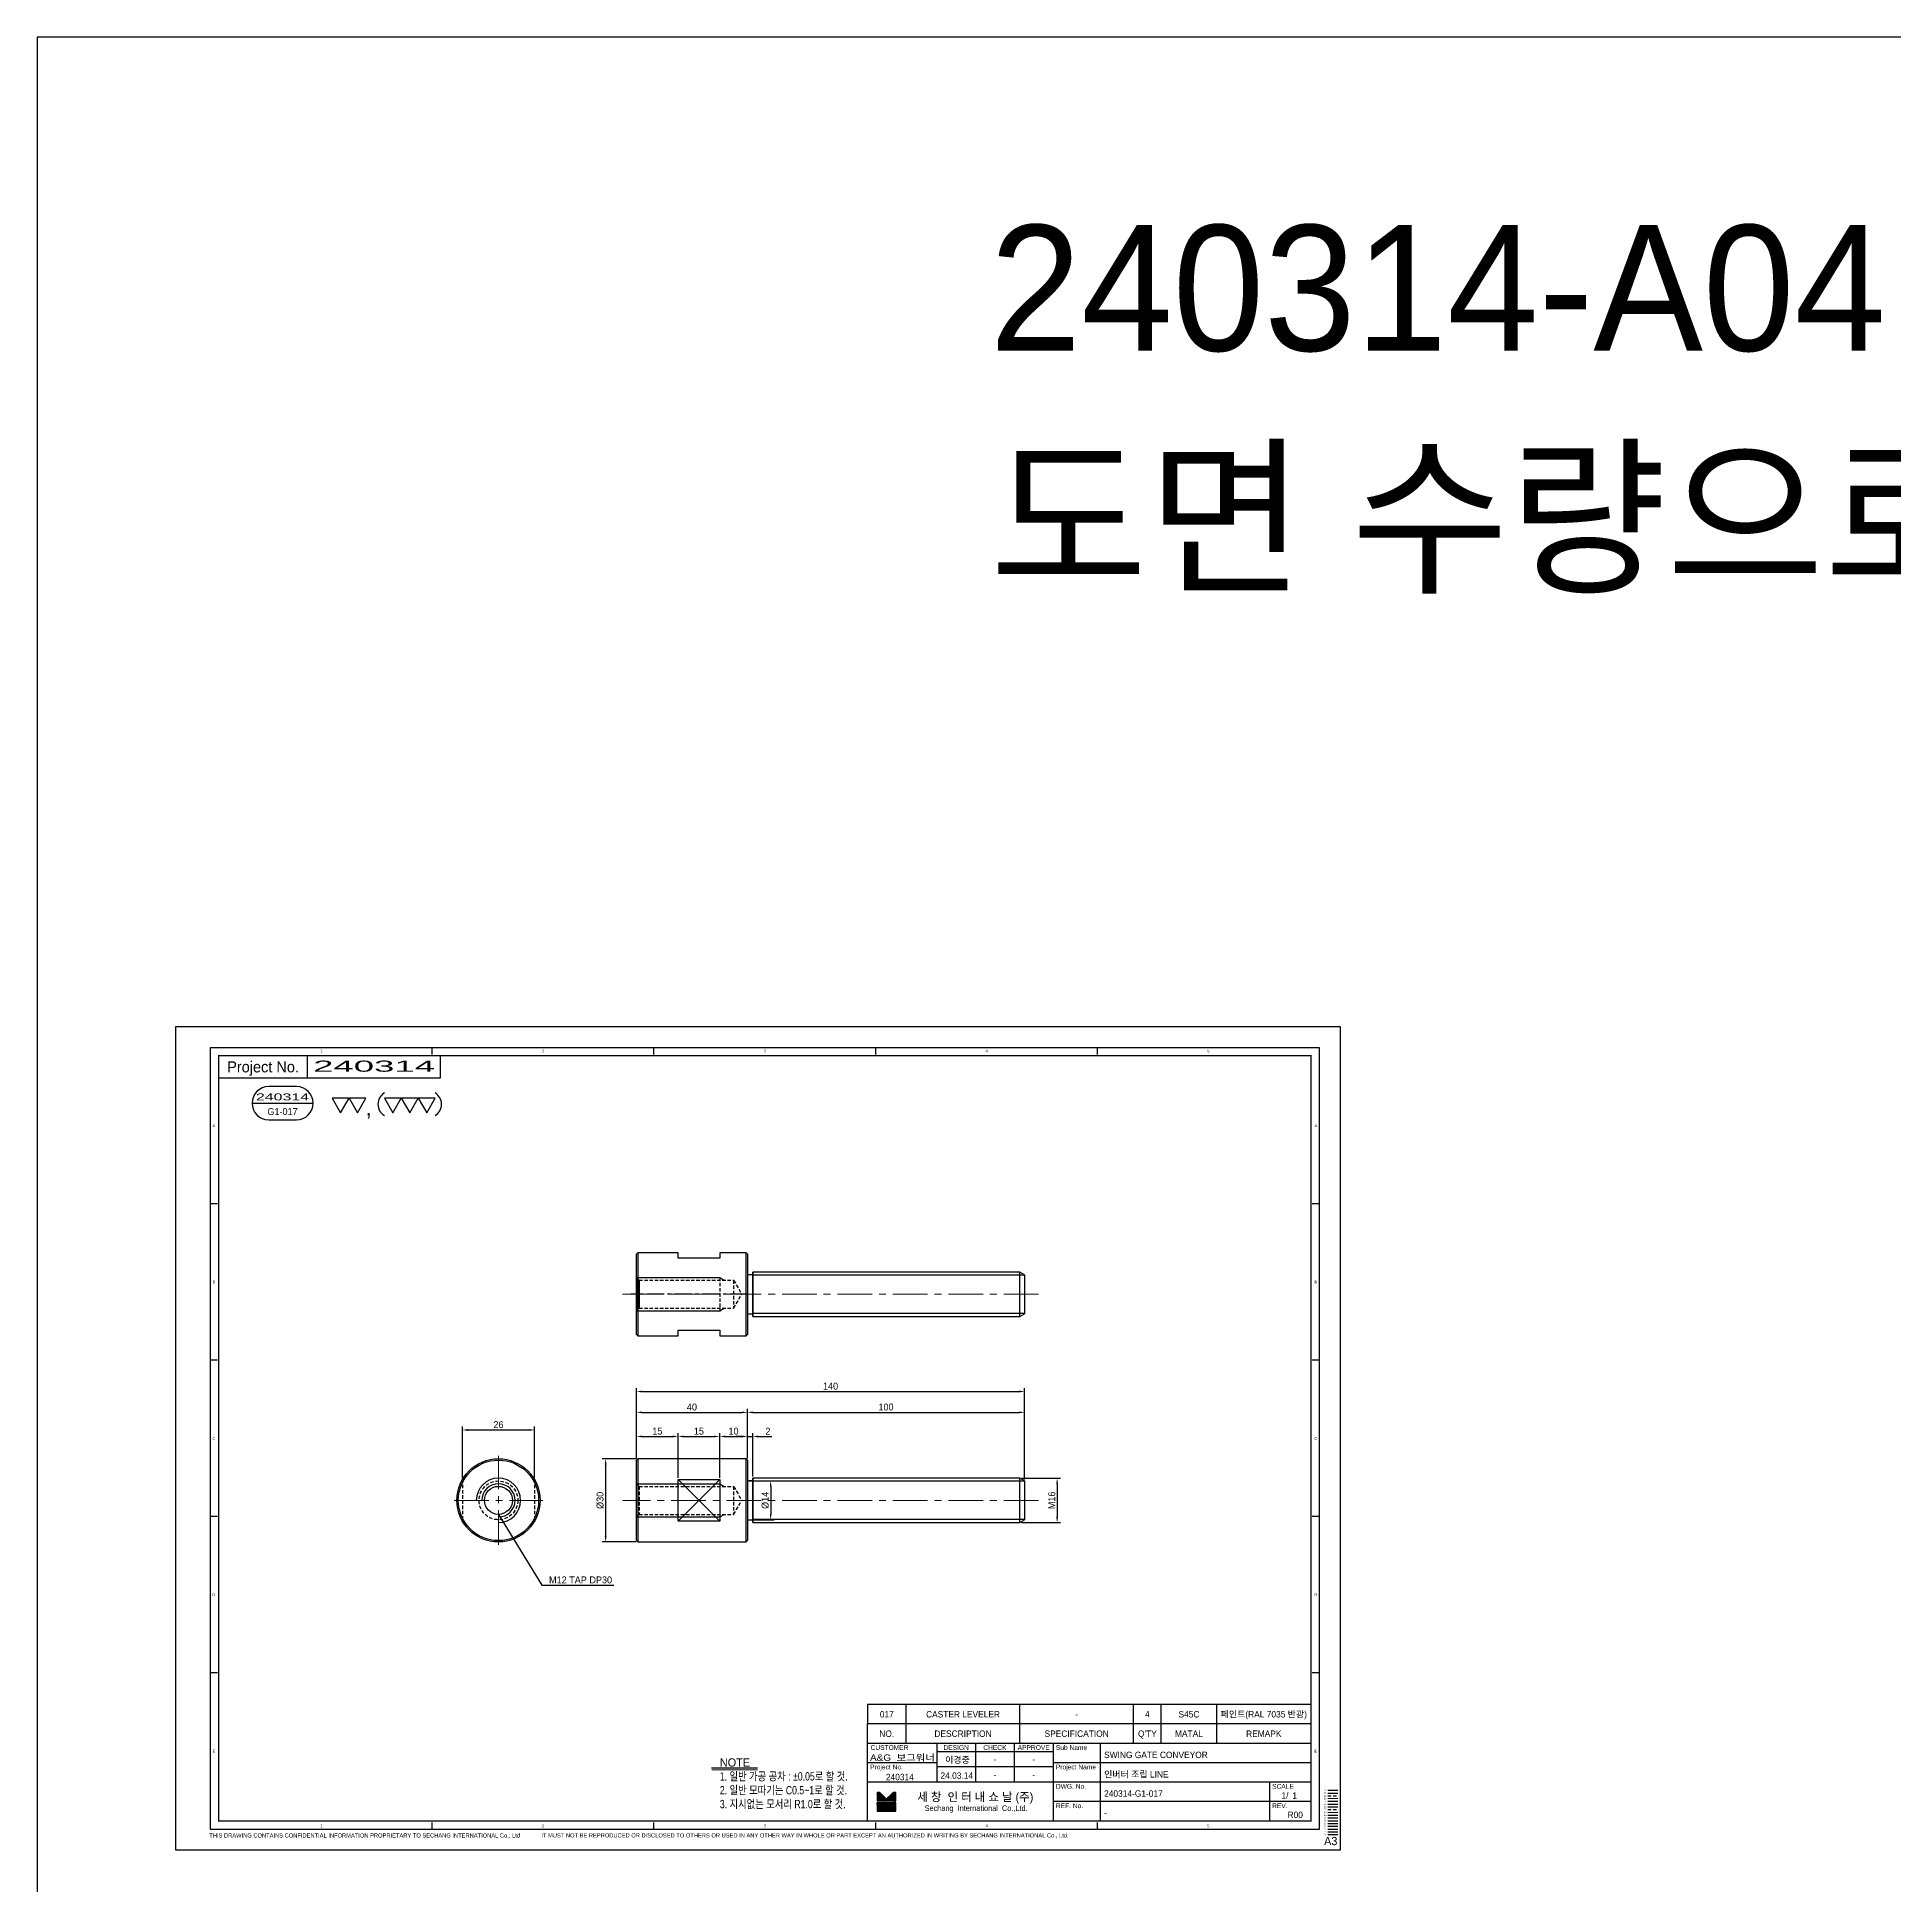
# Model space of a CAD drawing. Header units: inches. Extents: x 0 to 77285, y -118 to 40065.
# Drawn here: x 71242 to 71912, y 16062 to 16728 of the extents above; entities that cross this region are included whole.
import ezdxf
from ezdxf.enums import TextEntityAlignment as Align

# ---------------------------------------------------------------- set-up
doc = ezdxf.new("R2010")
doc.units = ezdxf.units.IN
doc.header["$LTSCALE"] = 5
doc.header["$MEASUREMENT"] = 0
for name, pattern in [('CENTER', [2, 1.25, -0.25, 0.25, -0.25]), ('CENTERX2', [4, 2.5, -0.5, 0.5, -0.5]), ('HIDDEN', [0.375, 0.25, -0.125]), ('PHANTOM', [2.5, 1.25, -0.25, 0.25, -0.25, 0.25, -0.25])]:
    doc.linetypes.add(name, pattern=pattern)
for name, color, linetype in [('11', 1, 'CENTER'), ('22', 2, 'HIDDEN'), ('44', 4, 'Continuous'), ('55', 5, 'Continuous'), ('66', 6, 'PHANTOM'), ('77', 40, 'HIDDEN'), ('99', 181, 'Continuous'), ('A', 8, 'Continuous'), ('B', 123, 'Continuous'), ('CENTER', 1, 'CENTER'), ('D', 3, 'Continuous'), ('G', 231, 'Continuous'), ('T', 3, 'Continuous'), ('VV', 1, 'Continuous'), ('Y', 60, 'Continuous')]:
    doc.layers.add(name, color=color, linetype=linetype)
doc.layers.add('33', color=3, linetype='PHANTOM', lineweight=9)
doc.layers.add('88', color=35, linetype='Continuous', lineweight=5)
doc.styles.add('SCI', font='')
doc.styles.get('SCI').set_extended_font_data('Gulim')
doc.dimstyles.new('SCH', dxfattribs={"dimtxt": 2.5, "dimasz": 2, "dimexe": 1.25, "dimexo": 0.625, "dimtad": 1, "dimdec": 8, "dimtxsty": 'SCI', "dimcen": 2.5, "dimclrd": 4, "dimclre": 4, "dimclrt": 7, "dimadec": 8, "dimazin": 2, "dimtfac": 1, "dimtdec": 8, "dimtmove": 0, "dimatfit": 3, "dimfxl": 1, "dimarcsym": 0})

# ---------------------------------------------------------------- blocks, each defined once
blk = doc.blocks.new('J2')
for p, q in [((0, 2.25), (-2.6, 2.25)), ((-2.6, 2.25), (-1.3, 0)), ((-1.3, 0), (0, 2.25)), ((2.6, 2.25), (0, 2.25)), ((0, 2.25), (1.3, 0)), ((1.3, 0), (2.6, 2.25))]:
    blk.add_line(p, q)
blk = doc.blocks.new('J3')
for p, q in [((-3.9, 2.25), (-2.6, 0)), ((-1.3, 2.25), (-3.9, 2.25)), ((-2.6, 0), (-1.3, 2.25)), ((-1.3, 2.25), (0, 0)), ((1.3, 2.25), (-1.3, 2.25)), ((0, 0), (1.3, 2.25)), ((1.3, 2.25), (2.6, 0)), ((3.9, 2.25), (1.3, 2.25)), ((2.6, 0), (3.9, 2.25))]:
    blk.add_line(p, q)
blk = doc.blocks.new('A$C645fd8c3')
at = {"linetype": 'Continuous'}
h = blk.add_hatch(dxfattribs=at)
h.set_pattern_fill('ANSI31', color=5, scale=0.563055, style=0)
h.set_pattern_definition([(45, (-482.600826, -378.99261), (-0.04976753, 0.04976753), [])])
h.paths.add_polyline_path([(259.73, -279.27), (259.73, -276.17), (258.74, -276.17), (256.35, -278.56), (253.96, -276.17), (252.97, -276.17), (252.97, -279.27)])
h.paths.add_polyline_path([(252.97, -279.83), (252.97, -282.93), (259.73, -282.93), (259.73, -279.83)])
at = {"color": 2}
for p, q in [((12.5, -289.5), (12.5, -7.5)), ((12.5, -7.5), (412.5, -7.5)), ((92.5, -10), (92.5, -7.5)), ((172.5, -10), (172.5, -7.5)), ((252.5, -10), (252.5, -7.5)), ((332.5, -10), (332.5, -7.5)), ((412.5, -7.5), (412.5, -289.5)), ((15, -63.9), (12.5, -63.9)), ((412.5, -63.9), (410, -63.9)), ((15, -120.3), (12.5, -120.3)), ((412.5, -120.3), (410, -120.3)), ((15, -176.7), (12.5, -176.7)), ((412.5, -176.7), (410, -176.7)), ((15, -233.1), (12.5, -233.1)), ((412.5, -233.1), (410, -233.1)), ((92.5, -289.5), (92.5, -287)), ((172.5, -289.5), (172.5, -287)), ((252.5, -289.5), (252.5, -287)), ((332.5, -289.5), (332.5, -287)), ((412.5, -289.5), (12.5, -289.5))]:
    blk.add_line(p, q, dxfattribs=at)
at = {"color": 40}
for p, q in [((47.5, -18.5), (47.5, -10.5)), ((95.5, -18.5), (95.5, -10.5))]:
    blk.add_line(p, q, dxfattribs=at)
at = {"color": 7, "linetype": 'Continuous'}
blk.add_line((27.52, -27.62), (49.52, -27.62), dxfattribs=at)
for p, q in [((409.5, -244.5), (249.5, -244.5)), ((249.5, -244.5), (249.5, -251.5)), ((249.5, -286.5), (249.5, -251.5)), ((409.5, -251.5), (249.5, -251.5)), ((409.5, -258.5), (249.5, -258.5)), ((316.5, -258.5), (316.5, -286.5)), ((316.5, -261.5), (274.5, -261.5)), ((316.5, -267), (274.5, -267)), ((415.59, -275.4), (419.2, -275.4))]:
    blk.add_line(p, q)
at = {"color": 3}
for p, q in [((263.5, -251.5), (263.5, -244.5)), ((304.5, -251.5), (304.5, -244.5)), ((345.5, -251.5), (345.5, -244.5)), ((355.5, -251.5), (355.5, -244.5)), ((375.5, -251.5), (375.5, -244.5)), ((263.5, -258.5), (263.5, -251.5)), ((304.5, -258.5), (304.5, -251.5)), ((345.5, -258.5), (345.5, -251.5)), ((355.5, -258.5), (355.5, -251.5)), ((375.5, -258.5), (375.5, -251.5)), ((274.5, -258.5), (274.5, -272.5)), ((288.5, -258.5), (288.5, -272.5)), ((302.5, -258.5), (302.5, -272.5)), ((333.5, -258.5), (333.5, -286.5)), ((274.5, -265.5), (249.5, -265.5)), ((409.58, -265.5), (316.5, -265.5)), ((409.5, -272.5), (249.5, -272.5)), ((409.58, -279.5), (316.5, -279.5))]:
    blk.add_line(p, q, dxfattribs=at)
at = {"color": 5, "linetype": 'Continuous'}
for p, q in [((252.97, -276.17), (252.97, -279.27)), ((253.96, -276.17), (252.97, -276.17)), ((259.73, -279.27), (252.97, -279.27)), ((252.97, -279.83), (252.97, -282.93)), ((259.73, -279.83), (252.97, -279.83)), ((253.96, -276.17), (256.35, -278.56)), ((258.74, -276.17), (256.35, -278.56)), ((259.73, -276.17), (258.74, -276.17)), ((259.73, -279.27), (259.73, -276.17)), ((259.73, -282.93), (259.73, -279.83)), ((252.97, -282.93), (259.73, -282.93))]:
    blk.add_line(p, q, dxfattribs=at)
at = {"color": 40, "const_width": 0.5}
blk.add_lwpolyline([(15.5, -286.5), (15.5, -10.5), (409.5, -10.5), (409.5, -286.5)], close=True, dxfattribs=at)
at = {"color": 40}
blk.add_lwpolyline([(15.5, -18.5), (95.5, -18.5)], dxfattribs=at)
blk.add_lwpolyline([(33.52, -21.62, 1), (33.52, -33.62), (43.52, -33.62, 1), (43.52, -21.62)], format="xyb", close=True)
at = {"const_width": 0.257}
blk.add_lwpolyline([(193.31, -268.04), (209.91, -268.04)], dxfattribs=at)
at = {"color": 3}
blk.add_lwpolyline([(193.31, -267.35), (209.91, -267.35)], dxfattribs=at)
for centre, start, end in [((77.61, -27.99), 120, 240), ((91.22, -27.99), 300, 60)]:
    blk.add_arc(centre, 4.69, start, end)
at = {"layer": '11'}
blk.add_line((415.59, -276.4), (419.2, -276.4), dxfattribs=at)
at = {"layer": '22'}
blk.add_line((415.59, -277.4), (419.2, -277.4), dxfattribs=at)
at = {"layer": '33'}
blk.add_line((415.59, -278.4), (419.2, -278.4), dxfattribs=at)
at = {"layer": '44'}
blk.add_line((415.59, -279.4), (419.2, -279.4), dxfattribs=at)
at = {"layer": '55'}
blk.add_line((415.59, -280.4), (419.2, -280.4), dxfattribs=at)
at = {"layer": '66'}
blk.add_line((415.59, -281.4), (419.2, -281.4), dxfattribs=at)
at = {"layer": '77'}
blk.add_line((415.59, -282.4), (419.2, -282.4), dxfattribs=at)
at = {"layer": '88'}
blk.add_line((415.59, -283.4), (419.2, -283.4), dxfattribs=at)
at = {"layer": '99'}
blk.add_line((415.59, -284.4), (419.2, -284.4), dxfattribs=at)
at = {"layer": 'A'}
blk.add_line((415.59, -285.4), (419.2, -285.4), dxfattribs=at)
at = {"layer": 'B'}
blk.add_line((415.59, -286.4), (419.2, -286.4), dxfattribs=at)
at = {"layer": 'D'}
blk.add_line((415.59, -287.4), (419.2, -287.4), dxfattribs=at)
at = {"layer": 'Defpoints', "color": 1}
blk.add_lwpolyline([(0, -297), (0, 0), (420, 0), (420, -297)], close=True, dxfattribs=at)
at = {"layer": 'G'}
blk.add_line((415.59, -288.4), (419.2, -288.4), dxfattribs=at)
at = {"layer": 'T'}
for p, q in [((394.5, -272.5), (394.5, -286.5)), ((415.59, -289.4), (419.2, -289.4))]:
    blk.add_line(p, q, dxfattribs=at)
at = {"layer": 'VV'}
blk.add_line((415.59, -291.4), (419.2, -291.4), dxfattribs=at)
at = {"layer": 'Y'}
blk.add_line((415.59, -290.4), (419.2, -290.4), dxfattribs=at)
at = {"xscale": 2.34375, "yscale": 2.34375, "zscale": 2.34375}
for name, p in [('J2', (62.5, -31.03)), ('J3', (84.42, -31.03))]:
    blk.add_blockref(name, p, dxfattribs=at)
at = {"style": 'SCI'}
for s, height, p in [('Project No.', 4, (31.5, -14.5)), (',', 5.86, (69.61, -29.14)), ('NO.', 2.308, (256.5, -255)), ('DESCRIPTION', 2.3077, (284, -255)), ('SPECIFICATION', 2.3077, (325, -255)), ("Q'TY", 2.308, (350.5, -255)), ('MATAL', 2.308, (365.5, -255)), ('REMAPK', 2.308, (392.5, -255)), ('DESIGN', 1.731, (281.5, -260)), ('CHECK', 1.731, (295.5, -260)), ('APPROVE', 1.731, (309.5, -260)), ('이경중', 2.308, (282, -264.44)), ('-', 2.31, (295.5, -264.25)), ('-', 2.31, (309.5, -264.25)), ('세 창  인 터 내 쇼 날 (주)', 3.0296, (288.44, -277.82)), ('Sechang  International  Co.,Ltd.', 2.0198, (288.72, -281.87)), ('0', 0.6, (414.6, -275.37))]:
    blk.add_text(s, height=height, dxfattribs=at).set_placement(p, align=Align.MIDDLE_CENTER)
at = {"color": 2, "style": 'SCI'}
for s, p in [('1', (52.5, -8.75)), ('2', (132.5, -8.75)), ('3', (212.5, -8.75)), ('4', (292.5, -8.75)), ('5', (372.5, -8.75)), ('A', (13.75, -35.7)), ('A', (411.25, -35.7)), ('B', (13.75, -92.1)), ('B', (411.25, -92.1)), ('C', (13.75, -148.5)), ('C', (411.25, -148.5)), ('D', (13.75, -204.9)), ('D', (411.25, -204.9)), ('E', (13.75, -261.3)), ('E', (411.25, -261.3)), ('E', (411.25, -261.3)), ('1', (52.5, -288.25)), ('2', (132.5, -288.25)), ('3', (212.5, -288.25)), ('4', (292.5, -288.25)), ('5', (372.5, -288.25))]:
    blk.add_text(s, height=1, dxfattribs=at).set_placement(p, align=Align.MIDDLE_CENTER)
at = {"style": 'SCI'}
for s, height, p in [('CUSTOMER', 1.731, (250.65, -260)), ('Sub Name', 1.731, (317.5, -260)), ('Project No.', 1.7308, (250.5, -267)), ('Project Name', 1.7308, (317.5, -267)), ('DWG. No.', 1.731, (317.5, -274)), ('SCALE', 1.731, (395.5, -274)), ('REF. No.', 1.731, (317.5, -281)), ('REV.', 1.731, (395.5, -281))]:
    blk.add_text(s, height=height, dxfattribs=at).set_placement(p, align=Align.MIDDLE_LEFT)
at = {"color": 40, "style": 'SCI'}
for s, height, p in [('-', 2.31, (295.5, -269.75)), ('-', 2.31, (309.5, -269.75)), ('1/', 2.308, (400.15, -277.29))]:
    blk.add_text(s, height=height, dxfattribs=at).set_placement(p, align=Align.MIDDLE_CENTER)
at = {"color": 3, "linetype": 'Continuous', "style": 'SCI'}
for s, p in [('THIS DRAWING CONTAINS CONFIDENTIAL INFORMATION PROPRIETARY TO SECHANG INTERNATIONAL Co., Ltd  ', (12.11, -292.46)), ('IT MUST NOT BE REPRODUCED OR DISCLOSED TO OTHERS OR USED IN ANY OTHER WAY IN WHOLE OR PART EXCEPT AN AUTHORIZED IN WRITING BY SECHANG INTERNATIONAL Co., Ltd.', (131.88, -292.43))]:
    blk.add_text(s, height=1.5, dxfattribs=at).set_placement(p)
at = {"color": 2, "style": 'SCI'}
blk.add_text('A3', height=3, dxfattribs=at).set_placement((419.05, -296.11), align=Align.BOTTOM_RIGHT)
at = {"color": 40, "insert": (196.28, -263.89), "char_height": 3, "attachment_point": 1, "style": 'SCI'}
blk.add_mtext_dynamic_manual_height_columns('NOTE{\\W0.8;\\P1. 일반 가공 공차 : %%P0.05로 할 것.\\P2. 일반 모따기는 C0.5~1로 할 것.\\P3. 지시없는 모서리 R1.0로 할 것.}', width=205.982, gutter_width=1.29, heights=[0], dxfattribs=at)
at = {"layer": '11', "style": 'SCI'}
blk.add_text('11', height=0.6, dxfattribs=at).set_placement((414.6, -276.37), align=Align.MIDDLE_CENTER)
at = {"layer": '22', "style": 'SCI'}
blk.add_text('22', height=0.6, dxfattribs=at).set_placement((414.6, -277.37), align=Align.MIDDLE_CENTER)
at = {"layer": '33', "style": 'SCI'}
blk.add_text('33', height=0.6, dxfattribs=at).set_placement((414.6, -278.37), align=Align.MIDDLE_CENTER)
at = {"layer": '44', "style": 'SCI'}
blk.add_text('44', height=0.6, dxfattribs=at).set_placement((414.6, -279.37), align=Align.MIDDLE_CENTER)
at = {"layer": '55', "style": 'SCI'}
blk.add_text('55', height=0.6, dxfattribs=at).set_placement((414.6, -280.37), align=Align.MIDDLE_CENTER)
at = {"layer": '66', "style": 'SCI'}
blk.add_text('66', height=0.6, dxfattribs=at).set_placement((414.6, -281.37), align=Align.MIDDLE_CENTER)
at = {"layer": '77', "style": 'SCI'}
blk.add_text('77', height=0.6, dxfattribs=at).set_placement((414.6, -282.37), align=Align.MIDDLE_CENTER)
at = {"layer": '88', "style": 'SCI'}
blk.add_text('88', height=0.6, dxfattribs=at).set_placement((414.6, -283.37), align=Align.MIDDLE_CENTER)
at = {"layer": '99', "style": 'SCI'}
blk.add_text('99', height=0.6, dxfattribs=at).set_placement((414.6, -284.37), align=Align.MIDDLE_CENTER)
at = {"layer": 'A', "style": 'SCI'}
blk.add_text('A', height=0.6, dxfattribs=at).set_placement((414.6, -285.37), align=Align.MIDDLE_CENTER)
at = {"layer": 'B', "style": 'SCI'}
blk.add_text('B', height=0.6, dxfattribs=at).set_placement((414.6, -286.37), align=Align.MIDDLE_CENTER)
at = {"layer": 'D', "style": 'SCI'}
blk.add_text('D', height=0.6, dxfattribs=at).set_placement((414.6, -287.37), align=Align.MIDDLE_CENTER)
at = {"layer": 'G', "style": 'SCI'}
blk.add_text('G', height=0.6, dxfattribs=at).set_placement((414.6, -288.37), align=Align.MIDDLE_CENTER)
at = {"layer": 'T', "style": 'SCI'}
blk.add_text('T', height=0.6, dxfattribs=at).set_placement((414.6, -289.37), align=Align.MIDDLE_CENTER)
at = {"layer": 'VV', "style": 'SCI'}
blk.add_text('V', height=0.6, dxfattribs=at).set_placement((414.6, -291.37), align=Align.MIDDLE_CENTER)
at = {"layer": 'Y', "style": 'SCI'}
blk.add_text('Y', height=0.6, dxfattribs=at).set_placement((414.6, -290.37), align=Align.MIDDLE_CENTER)
blk = doc.blocks.new('*D1683')
at = {"color": 4, "lineweight": -2, "transparency": 16777216}
for p, q in [((71395.65, 16208.71), (71395.65, 16227.23)), ((71397.65, 16225.98), (71419.65, 16225.98)), ((71421.65, 16208.71), (71421.65, 16227.23))]:
    blk.add_line(p, q, dxfattribs=at)
at = {"color": 4, "transparency": 16777216}
for points in [[(71397.65, 16226.31), (71397.65, 16225.64), (71395.65, 16225.98)], [(71419.65, 16226.31), (71419.65, 16225.64), (71421.65, 16225.98)]]:
    blk.add_solid(points, dxfattribs=at)
at = {"layer": 'Defpoints', "color": 0, "transparency": 16777216}
for p in [(71421.65, 16225.98), (71395.65, 16208.08), (71421.65, 16208.08)]:
    blk.add_point(p, dxfattribs=at)
at = {"color": 7, "transparency": 16777216, "insert": (71408.65, 16227.88), "char_height": 2.5, "attachment_point": 5, "style": 'SCI'}
blk.add_mtext('26', dxfattribs=at)
blk = doc.blocks.new('*D1684')
at = {"color": 4, "lineweight": -2, "transparency": 16777216}
for p, q in [((71458.46, 16215.73), (71458.46, 16224.89)), ((71473.46, 16208.71), (71473.46, 16224.89)), ((71460.46, 16223.64), (71471.46, 16223.64))]:
    blk.add_line(p, q, dxfattribs=at)
at = {"color": 4, "transparency": 16777216}
for points in [[(71460.46, 16223.97), (71460.46, 16223.31), (71458.46, 16223.64)], [(71471.46, 16223.97), (71471.46, 16223.31), (71473.46, 16223.64)]]:
    blk.add_solid(points, dxfattribs=at)
at = {"layer": 'Defpoints', "color": 0, "transparency": 16777216}
for p in [(71473.46, 16223.64), (71458.46, 16215.1), (71473.46, 16208.08)]:
    blk.add_point(p, dxfattribs=at)
at = {"color": 7, "transparency": 16777216, "insert": (71465.96, 16225.55), "char_height": 2.5, "attachment_point": 5, "style": 'SCI'}
blk.add_mtext('15', dxfattribs=at)
blk = doc.blocks.new('*D1685')
at = {"color": 4, "lineweight": -2, "transparency": 16777216}
for p, q in [((71473.46, 16208.71), (71473.46, 16224.89)), ((71488.46, 16208.71), (71488.46, 16224.89)), ((71475.46, 16223.64), (71486.46, 16223.64))]:
    blk.add_line(p, q, dxfattribs=at)
at = {"color": 4, "transparency": 16777216}
for points in [[(71475.46, 16223.97), (71475.46, 16223.31), (71473.46, 16223.64)], [(71486.46, 16223.97), (71486.46, 16223.31), (71488.46, 16223.64)]]:
    blk.add_solid(points, dxfattribs=at)
at = {"layer": 'Defpoints', "color": 0, "transparency": 16777216}
for p in [(71488.46, 16223.64), (71473.46, 16208.08), (71488.46, 16208.08)]:
    blk.add_point(p, dxfattribs=at)
at = {"color": 7, "transparency": 16777216, "insert": (71480.96, 16225.55), "char_height": 2.5, "attachment_point": 5, "style": 'SCI'}
blk.add_mtext('15', dxfattribs=at)
blk = doc.blocks.new('*D1686')
at = {"color": 4, "lineweight": -2, "transparency": 16777216}
for p, q in [((71488.46, 16208.71), (71488.46, 16224.89)), ((71498.46, 16215.73), (71498.46, 16224.89)), ((71490.46, 16223.64), (71496.46, 16223.64))]:
    blk.add_line(p, q, dxfattribs=at)
at = {"color": 4, "transparency": 16777216}
for points in [[(71490.46, 16223.97), (71490.46, 16223.31), (71488.46, 16223.64)], [(71496.46, 16223.97), (71496.46, 16223.31), (71498.46, 16223.64)]]:
    blk.add_solid(points, dxfattribs=at)
at = {"layer": 'Defpoints', "color": 0, "transparency": 16777216}
for p in [(71498.46, 16223.64), (71498.46, 16215.1), (71488.46, 16208.08)]:
    blk.add_point(p, dxfattribs=at)
at = {"color": 7, "transparency": 16777216, "insert": (71493.46, 16225.55), "char_height": 2.5, "attachment_point": 5, "style": 'SCI'}
blk.add_mtext('10', dxfattribs=at)
blk = doc.blocks.new('*D1687')
at = {"color": 4, "lineweight": -2, "transparency": 16777216}
for p, q in [((71498.46, 16215.73), (71498.46, 16233.59)), ((71500.46, 16232.34), (71596.46, 16232.34)), ((71598.46, 16208.23), (71598.46, 16233.59))]:
    blk.add_line(p, q, dxfattribs=at)
at = {"color": 4, "transparency": 16777216}
for points in [[(71500.46, 16232.67), (71500.46, 16232.01), (71498.46, 16232.34)], [(71596.46, 16232.67), (71596.46, 16232.01), (71598.46, 16232.34)]]:
    blk.add_solid(points, dxfattribs=at)
at = {"layer": 'Defpoints', "color": 0, "transparency": 16777216}
for p in [(71598.46, 16232.34), (71498.46, 16215.1), (71598.46, 16207.6)]:
    blk.add_point(p, dxfattribs=at)
at = {"color": 7, "transparency": 16777216, "insert": (71548.46, 16234.25), "char_height": 2.5, "attachment_point": 5, "style": 'SCI'}
blk.add_mtext('100', dxfattribs=at)
blk = doc.blocks.new('*D1688')
at = {"color": 4, "lineweight": -2, "transparency": 16777216}
for p, q in [((71458.46, 16215.73), (71458.46, 16233.59)), ((71460.46, 16232.34), (71496.46, 16232.34)), ((71498.46, 16215.73), (71498.46, 16233.59))]:
    blk.add_line(p, q, dxfattribs=at)
at = {"color": 4, "transparency": 16777216}
for points in [[(71460.46, 16232.67), (71460.46, 16232.01), (71458.46, 16232.34)], [(71496.46, 16232.67), (71496.46, 16232.01), (71498.46, 16232.34)]]:
    blk.add_solid(points, dxfattribs=at)
at = {"layer": 'Defpoints', "color": 0, "transparency": 16777216}
for p in [(71498.46, 16232.34), (71458.46, 16215.1), (71498.46, 16215.1)]:
    blk.add_point(p, dxfattribs=at)
at = {"color": 7, "transparency": 16777216, "insert": (71478.46, 16234.25), "char_height": 2.5, "attachment_point": 5, "style": 'SCI'}
blk.add_mtext('40', dxfattribs=at)
blk = doc.blocks.new('*D1689')
at = {"color": 4, "lineweight": -2, "transparency": 16777216}
for p, q in [((71498.46, 16215.73), (71498.46, 16224.89)), ((71500.46, 16209.23), (71500.46, 16224.89)), ((71496.46, 16223.64), (71494.46, 16223.64)), ((71498.46, 16223.64), (71500.46, 16223.64)), ((71502.46, 16223.64), (71507.26, 16223.64))]:
    blk.add_line(p, q, dxfattribs=at)
at = {"color": 4, "transparency": 16777216}
for points in [[(71496.46, 16223.97), (71496.46, 16223.31), (71498.46, 16223.64)], [(71502.46, 16223.97), (71502.46, 16223.31), (71500.46, 16223.64)]]:
    blk.add_solid(points, dxfattribs=at)
at = {"layer": 'Defpoints', "color": 0, "transparency": 16777216}
for p in [(71500.46, 16223.64), (71498.46, 16215.1), (71500.46, 16208.6)]:
    blk.add_point(p, dxfattribs=at)
at = {"color": 7, "transparency": 16777216, "insert": (71505.86, 16225.52), "char_height": 2.5, "attachment_point": 5, "style": 'SCI'}
blk.add_mtext('2', dxfattribs=at)
blk = doc.blocks.new('*D1690')
at = {"color": 4, "lineweight": -2, "transparency": 16777216}
for p, q in [((71597.35, 16208.6), (71611.44, 16208.6)), ((71610.19, 16206.6), (71610.19, 16194.6)), ((71597.35, 16192.6), (71611.44, 16192.6))]:
    blk.add_line(p, q, dxfattribs=at)
at = {"color": 4, "transparency": 16777216}
for points in [[(71609.86, 16206.6), (71610.52, 16206.6), (71610.19, 16208.6)], [(71609.86, 16194.6), (71610.52, 16194.6), (71610.19, 16192.6)]]:
    blk.add_solid(points, dxfattribs=at)
at = {"layer": 'Defpoints', "color": 0, "transparency": 16777216}
for p in [(71596.73, 16208.6), (71596.73, 16192.6), (71610.19, 16192.6)]:
    blk.add_point(p, dxfattribs=at)
at = {"color": 7, "transparency": 16777216, "insert": (71608.28, 16200.6), "char_height": 2.5, "attachment_point": 5, "rotation": 90, "style": 'SCI'}
blk.add_mtext('M16', dxfattribs=at)
blk = doc.blocks.new('*D1691')
at = {"color": 4, "lineweight": -2, "transparency": 16777216}
for p, q in [((71458.33, 16215.6), (71446.07, 16215.6)), ((71447.32, 16213.6), (71447.32, 16187.6)), ((71458.33, 16185.6), (71446.07, 16185.6))]:
    blk.add_line(p, q, dxfattribs=at)
at = {"color": 4, "transparency": 16777216}
for points in [[(71446.99, 16213.6), (71447.65, 16213.6), (71447.32, 16215.6)], [(71446.99, 16187.6), (71447.65, 16187.6), (71447.32, 16185.6)]]:
    blk.add_solid(points, dxfattribs=at)
at = {"layer": 'Defpoints', "color": 0, "transparency": 16777216}
for p in [(71458.96, 16215.6), (71447.32, 16185.6), (71458.96, 16185.6)]:
    blk.add_point(p, dxfattribs=at)
at = {"color": 7, "transparency": 16777216, "insert": (71445.35, 16200.6), "char_height": 2.5, "attachment_point": 5, "rotation": 90, "style": 'SCI'}
blk.add_mtext('%%C30', dxfattribs=at)
blk = doc.blocks.new('*D1692')
at = {"color": 4, "lineweight": -2, "transparency": 16777216}
for p, q in [((71458.46, 16215.73), (71458.46, 16241.11)), ((71460.46, 16239.86), (71596.46, 16239.86)), ((71598.46, 16208.12), (71598.46, 16241.11))]:
    blk.add_line(p, q, dxfattribs=at)
at = {"color": 4, "transparency": 16777216}
for points in [[(71460.46, 16240.19), (71460.46, 16239.52), (71458.46, 16239.86)], [(71596.46, 16240.19), (71596.46, 16239.52), (71598.46, 16239.86)]]:
    blk.add_solid(points, dxfattribs=at)
at = {"layer": 'Defpoints', "color": 0, "transparency": 16777216}
for p in [(71598.46, 16239.86), (71458.46, 16215.1), (71598.46, 16207.5)]:
    blk.add_point(p, dxfattribs=at)
at = {"color": 7, "transparency": 16777216, "insert": (71528.46, 16241.77), "char_height": 2.5, "attachment_point": 5, "style": 'SCI'}
blk.add_mtext('140', dxfattribs=at)
blk = doc.blocks.new('A$C8bcfa6f7')
for radius in [15, 14.5, 5.05]:
    blk.add_circle((0, 0), radius)
at = {"layer": '77'}
for p, q in [((-13, 7.48), (-13, -7.48)), ((13, 7.48), (13, -7.48))]:
    blk.add_line(p, q, dxfattribs=at)
blk.add_circle((0, 0), 7, dxfattribs=at)
at = {"layer": 'CENTER', "linetype": 'CENTERX2', "lineweight": 0}
for p, q in [((0, -16), (0, 16)), ((-16, 0), (16, 0))]:
    blk.add_line(p, q, dxfattribs=at)
at = {"layer": 'T'}
for radius in [8, 6]:
    blk.add_arc((0, 0), radius, 270, 180, dxfattribs=at)
blk = doc.blocks.new('A$C327a775e')
for p, q in [((0.5, 15), (0, 14.5)), ((0, -14.5), (0, 14.5)), ((39.5, 15), (0.5, 15)), ((0.5, 15), (0.5, -15)), ((40, 14.5), (39.5, 15)), ((39.5, -15), (39.5, 15)), ((40, 14.5), (40, -14.5)), ((15, 7.48), (30, 7.48)), ((15, -7.48), (15, 7.48)), ((30, 7.48), (30, -7.48)), ((42, 7), (40, 7)), ((138.27, 8), (42, 8)), ((42, -8), (42, 8)), ((140, 7), (138.27, 8)), ((138.27, -8), (138.27, 8)), ((140, 7), (140, -7)), ((30, -7.48), (15, -7.48)), ((40, -7), (42, -7)), ((42, -8), (138.27, -8)), ((138.27, -8), (140, -7)), ((0, -14.5), (0.5, -15)), ((0.5, -15), (39.5, -15)), ((39.5, -15), (40, -14.5))]:
    blk.add_line(p, q)
at = {"color": 4}
for p, q in [((15, 7.48), (30, -7.48)), ((30, 7.48), (15, -7.48))]:
    blk.add_line(p, q, dxfattribs=at)
at = {"layer": '22'}
for p, q in [((0, 6), (0.95, 5.05)), ((0.95, 5.05), (35.05, 5.05)), ((0.95, 5.05), (0.95, -5.05)), ((30, 6), (30, -6)), ((35.05, 5.05), (37.97, 0)), ((35.05, 5.05), (35.05, -5.05)), ((35.05, -5.05), (37.97, 0)), ((0, -6), (0.95, -5.05)), ((0.95, -5.05), (35.05, -5.05))]:
    blk.add_line(p, q, dxfattribs=at)
at = {"layer": 'CENTER', "linetype": 'CENTERX2', "lineweight": 0}
blk.add_line((145, 0), (-5, 0), dxfattribs=at)
at = {"layer": 'T'}
for p, q in [((42, 8), (42, -8)), ((140, 6.9), (42, 6.9)), ((0, 6), (30, 6)), ((30, 6), (31.64, 5.05)), ((0, -6), (30, -6)), ((30, -6), (31.64, -5.05)), ((140, -6.9), (42, -6.9))]:
    blk.add_line(p, q, dxfattribs=at)
blk = doc.blocks.new('*D1695')
at = {"color": 4, "lineweight": -2, "transparency": 16777216}
for p, q in [((71499.08, 16207.6), (71508.11, 16207.6)), ((71506.86, 16205.6), (71506.86, 16195.6)), ((71499.08, 16193.6), (71508.11, 16193.6))]:
    blk.add_line(p, q, dxfattribs=at)
at = {"color": 4, "transparency": 16777216}
for points in [[(71506.53, 16205.6), (71507.19, 16205.6), (71506.86, 16207.6)], [(71506.53, 16195.6), (71507.19, 16195.6), (71506.86, 16193.6)]]:
    blk.add_solid(points, dxfattribs=at)
at = {"layer": 'Defpoints', "color": 0, "transparency": 16777216}
for p in [(71498.46, 16207.6), (71498.46, 16193.6), (71506.86, 16193.6)]:
    blk.add_point(p, dxfattribs=at)
at = {"color": 7, "transparency": 16777216, "insert": (71504.89, 16200.6), "char_height": 2.5, "attachment_point": 5, "rotation": 90, "style": 'SCI'}
blk.add_mtext('%%C14', dxfattribs=at)
blk = doc.blocks.new('A$Cdb7f156b')
for p, q in [((0.5, 15), (0, 14.5)), ((0, -14.5), (0, 14.5)), ((15, 15), (0.5, 15)), ((0.5, 15), (0.5, -15)), ((15, 13), (15, 15)), ((39.5, 15), (30, 15)), ((30, 15), (30, 13)), ((40, 14.5), (39.5, 15)), ((39.5, -15), (39.5, 15)), ((40, 14.5), (40, -14.5)), ((30, 13), (15, 13)), ((42, 7), (40, 7)), ((138.27, 8), (42, 8)), ((42, -8), (42, 8)), ((140, 7), (138.27, 8)), ((138.27, -8), (138.27, 8)), ((140, 7), (140, -7)), ((0, 6), (0.95, 5.05)), ((0, 6), (0, -6)), ((0.95, 5.05), (0.95, -5.05)), ((0, -6), (0.95, -5.05)), ((15, -13), (30, -13)), ((15, -15), (15, -13)), ((30, -13), (30, -15)), ((40, -7), (42, -7)), ((42, -8), (138.27, -8)), ((138.27, -8), (140, -7)), ((0, -14.5), (0.5, -15)), ((0.5, -15), (15, -15)), ((30, -15), (39.5, -15)), ((39.5, -15), (40, -14.5))]:
    blk.add_line(p, q)
at = {"layer": '11'}
blk.add_line((39.97, 0), (-2, 0), dxfattribs=at)
at = {"layer": '22'}
for p, q in [((0.95, 5.05), (35.05, 5.05)), ((30, 6), (30, -6)), ((35.05, 5.05), (37.97, 0)), ((35.05, 5.05), (35.05, -5.05)), ((35.05, -5.05), (37.97, 0)), ((0.95, -5.05), (35.05, -5.05))]:
    blk.add_line(p, q, dxfattribs=at)
at = {"layer": 'CENTER', "linetype": 'CENTERX2', "lineweight": 0}
blk.add_line((145, 0), (-5, 0), dxfattribs=at)
at = {"layer": 'T'}
for p, q in [((42, 8), (42, -8)), ((140, 6.9), (42, 6.9)), ((0, 6), (30, 6)), ((30, 6), (31.64, 5.05)), ((0, -6), (30, -6)), ((30, -6), (31.64, -5.05)), ((140, -6.9), (42, -6.9))]:
    blk.add_line(p, q, dxfattribs=at)

msp = doc.modelspace()

# ---------------------------------------------------------------- linework, layer by layer
msp.add_lwpolyline([(71242.24907534, 14172.36122668), (74806.80795919, 14172.36122668), (74806.80795919, 16728.32370971), (71242.24907534, 16728.32370971)], close=True)

# ---------------------------------------------------------------- block references
at = {"color": 3}
msp.add_blockref('A$C645fd8c3', (71292.24907534, 16371.44938186), dxfattribs=at)
for name, p in [('A$Cdb7f156b', (71458.45950063, 16274.92156852)), ('A$C8bcfa6f7', (71408.65363817, 16200.60032693)), ('A$C327a775e', (71458.45950063, 16200.60032693))]:
    msp.add_blockref(name, p)

# ---------------------------------------------------------------- texts
at = {"style": 'SCI'}
for s, p in [('240314-A04 : SWING GATE UNIT', (71585.91585834, 16637.8825367)), ('도면 수량으로  제작 납품 할 것.', (71585.91585834, 16555.09691961))]:
    msp.add_text(s, height=45.3459121798, dxfattribs=at).set_placement(p, align=Align.MIDDLE_LEFT)
for height, width, p, p2 in [(4, 2.339307, (71341.80167296, 16355.19885096), (71385.75946591, 16355.19885096)), (2.5, 1.63101, (71321.17224768, 16344.85819881), (71340.32738744, 16344.85819881))]:
    msp.add_text('240314', height=height, dxfattribs=dict(at, width=width)).set_placement(p, p2, align=Align.FIT)
for s, height, p in [('G1-017', 2.5, (71330.77295176, 16340.82999975)), ('017', 2.307692308, (71548.74907534, 16123.44938186)), ('CASTER LEVELER', 2.3076923077, (71576.24907534, 16123.44939012)), ('4', 2.30769231, (71642.74907534, 16123.44938186)), ('S45C', 2.307692308, (71657.74907534, 16123.44938186)), ('페인트(RAL 7035 반광)', 2.3076923077, (71684.74907534, 16123.44938186)), ('-', 2.30769231, (71617.24907534, 16123.44938186))]:
    msp.add_text(s, height=height, dxfattribs=at).set_placement(p, align=Align.MIDDLE_CENTER)
at = {"color": 40, "style": 'SCI', "width": 1.12551}
msp.add_text('A&G_보그워너', height=2.307692308, dxfattribs=at).set_placement((71542.70657342, 16106.64500493), (71566.08946036, 16106.64500493), align=Align.FIT)
at = {"color": 40, "style": 'SCI'}
for s, height, p in [('SWING GATE CONVEYOR', 2.3076923077, (71627.14479579, 16108.7955357)), ('인버터 조립 LINE', 2.3076923077, (71627.14479579, 16101.7955357)), ('240314-G1-017', 2.3076923077, (71627.14479579, 16094.87245878)), ('1', 2.30769231, (71695.03968161, 16094.08399724)), ('-', 2.30769231, (71627.14479579, 16087.94938186))]:
    msp.add_text(s, height=height, dxfattribs=at).set_placement(p, align=Align.MIDDLE_LEFT)
for s, p in [('240314', (71553.45893125, 16100.81476647)), ('24.03.14', (71573.99199042, 16101.33399724)), ('R00', (71696.09522918, 16087.16092032))]:
    msp.add_text(s, height=2.307692308, dxfattribs=at).set_placement(p, align=Align.MIDDLE_CENTER)
at = {"color": 7, "insert": (71426.91885591, 16170.62931176), "char_height": 2.5, "attachment_point": 7, "style": 'SCI'}
msp.add_mtext('M12 TAP DP30', dxfattribs=at)

# ---------------------------------------------------------------- dimensions: what is measured, and where the dimension line sits
at = {"color": 3}
for base, p1, p2, picture, middle in [((71598.4595006266, 16239.8559563668), (71458.4595006266, 16215.100326926), (71598.4595006266, 16207.498826926), '*D1692', (71528.4595006266, 16241.7659097623)), ((71498.4595006266, 16232.3391384446), (71458.4595006266, 16215.100326926), (71498.4595006266, 16215.100326926), '*D1688', (71478.4595006266, 16234.2474273926)), ((71598.4595006266, 16232.3391384446), (71498.4595006266, 16215.100326926), (71598.4595006266, 16207.600326926), '*D1687', (71548.4595006266, 16234.2490918401)), ((71421.6536381688, 16225.9781571519), (71395.6536381688, 16208.0836416996), (71421.6536381688, 16208.0836416996), '*D1683', (71408.6536381688, 16227.8847816525)), ((71473.4595006266, 16223.6391487268), (71458.4595006266, 16215.100326926), (71473.4595006266, 16208.0836416996), '*D1684', (71465.9595006266, 16225.5491021222)), ((71488.4595006266, 16223.6391487268), (71473.4595006266, 16208.0836416996), (71488.4595006266, 16208.0836416996), '*D1685', (71480.9595006266, 16225.5491021222)), ((71498.4595006266, 16223.6391487268), (71488.4595006266, 16208.0836416996), (71498.4595006266, 16215.100326926), '*D1686', (71493.4595006266, 16225.5491021222)), ((71500.45950063, 16223.63914873), (71498.45950063, 16215.10032693), (71500.45950063, 16208.60032693), '*D1689', (71505.86179756, 16225.51747762))]:
    dim = msp.add_linear_dim(base=base, p1=p1, p2=p2, dimstyle='SCH', dxfattribs=at)
    dim.commit()
    dim.dimension.update_dxf_attribs({"geometry": picture, "text_midpoint": middle})
for base, p1, p2, text, picture, middle in [((71447.3209220007, 16185.600326926), (71458.9595006266, 16215.600326926), (71458.9595006266, 16185.600326926), '%%C<>', '*D1691', (71445.3510484986, 16200.600326926)), ((71610.1886525857, 16192.600326926), (71596.727449819, 16208.600326926), (71596.727449819, 16192.600326926), 'M<>', '*D1690', (71608.2786991902, 16200.600326926))]:
    dim = msp.add_linear_dim(base=base, p1=p1, p2=p2, angle=90, text=text, dimstyle='SCH', dxfattribs=at)
    dim.commit()
    dim.dimension.update_dxf_attribs({"geometry": picture, "text_midpoint": middle})
dim = msp.add_linear_dim(base=(71506.8608407389, 16193.600326926), p1=(71498.4595006266, 16207.600326926), p2=(71498.4595006266, 16193.600326926), angle=90, text='%%C<>', dimstyle='SCH', dxfattribs=at)
dim.commit()
dim.dimension.update_dxf_attribs({"geometry": '*D1695', "text_midpoint": (71506.8608407389, 16200.600326926), "dimtype": 160})

# ---------------------------------------------------------------- leaders
at = {"annotation_type": 0, "has_hookline": 1, "hookline_direction": 0, "text_width": 23.32556591}
msp.add_leader([(71408.65363817, 16195.54754243), (71424.29385591, 16170.00431176), (71426.29385591, 16170.00431176)], dimstyle='SCH', override={"dimgap": 0.625, "dimtad": 1}, dxfattribs=at)

doc.saveas('drawing.dxf')
